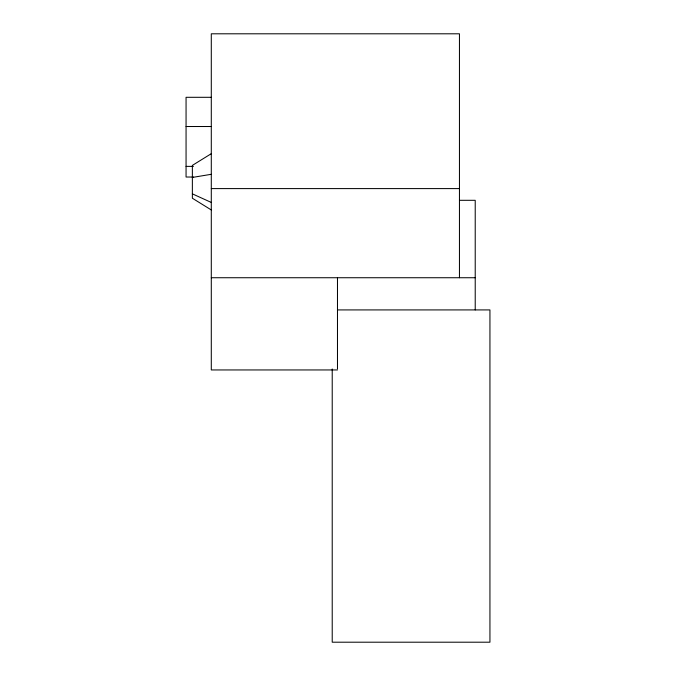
<?xml version="1.0" encoding="UTF-8"?>
<svg xmlns="http://www.w3.org/2000/svg" width="676" height="676" viewBox="0 0 676 676"><rect width="100%" height="100%" fill="white"/><g stroke="black" fill="none" stroke-linecap="round" stroke-linejoin="round"><path stroke-width="1.01" d="M211.292 153.68L192.364 165.4L192.364 198.229L211.292 209.957M192.364 177.433L211.292 174.298M211.292 97.302L186.061 97.302L186.061 177.028L193.421 177.028M186.061 126.513L211.292 126.513M186.061 166.381L193.421 166.381M211.292 188.596L459.452 188.596M459.452 200.307L475.22 200.307L475.22 309.921M211.292 277.735L475.22 277.735M337.476 309.921L489.939 309.921L489.939 642.2L332.22 642.2L332.22 368.995M337.476 369.949L211.292 369.949L211.292 33.8L459.452 33.8L459.452 277.735M192.364 193.851L211.292 202.445M337.476 277.735L337.476 368.902"/></g></svg>
